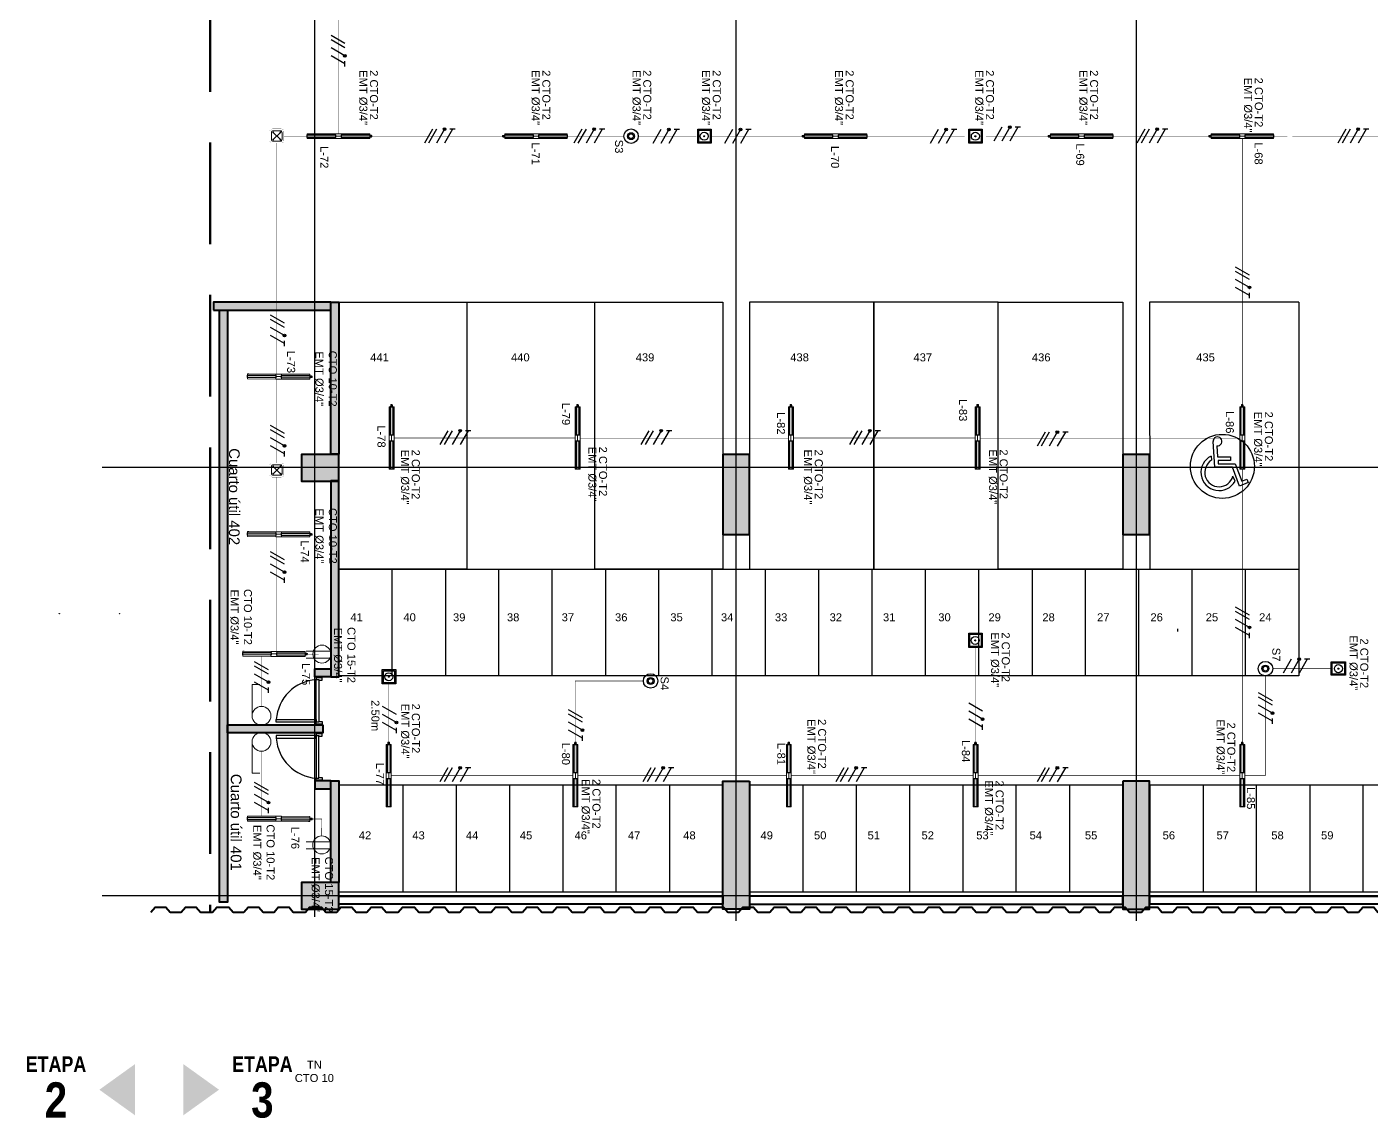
# Model space of a CAD drawing. Header units: millimetres. Extents: x -629 to 509, y -240 to 968.
# Drawn here: x 229.39 to 254.59, y 44.75 to 65.2 of the extents above; entities that cross this region are included whole.
import ezdxf
from ezdxf.lldxf.tags import DXFTag

# ---------------------------------------------------------------- set-up
doc = ezdxf.new("R2010")
doc.units = ezdxf.units.MM
for name, pattern in [('HIDDEN', [9.525, 6.35, -3.175]), ('HIDDEN2', [4.7625, 3.175, -1.5875]), ('LÍNEAS_OCULTASX2', [0.75, 0.5, -0.25])]:
    doc.linetypes.add(name, pattern=pattern)
doc.layers.get('Defpoints').update_dxf_attribs({"color": 8})
for name, color, linetype in [('-ALAMBRADO', 7, 'Continuous'), ('-parquead', 253, 'Continuous'), ('1amobla', 252, 'Continuous'), ('CAJA DE PASO', 86, 'Continuous'), ('GG_EMERGENCIA 03', 1, 'Continuous'), ('GG_LUMINARIA LED HERMETICA', 1, 'Continuous'), ('GG_PISO 2', 8, 'Continuous'), ('GG_PISO 4', 8, 'Continuous'), ('H-muro', 251, 'Continuous'), ('HACHTCOLUMNA', 252, 'Continuous'), ('LUZ LED INDIRECTA', 7, 'Continuous'), ('SENSOR MOVIMIENTO', 3, 'Continuous'), ('TEXTO 3', 3, 'Continuous'), ('Textos-espacios', 253, 'Continuous')]:
    doc.layers.add(name, color=color, linetype=linetype)
for name, color, linetype, lineweight in [('-CN-GYD-INTERRUPTORES DE PARED', 3, 'Continuous', 20), ('-CN-GYD-TOMACORRIENTES', 1, 'Continuous', 18), ('-CN-GYD-TUBERÍA PRINCIPAL ILUMINACION', 5, 'Continuous', 5), ('-CN-GYD-TUBERÍA TOMACORRIENTE PVC', 86, 'Continuous', 18), ('-EL-Texto Tomas', 7, 'Continuous', 0), ('_TEXTO', 7, 'Continuous', 9), ('Estructura', 250, 'Continuous', 40), ('LUMINARIA DE EMERGENCIA PARA SOBREPONER', 7, 'Continuous', 25), ('Muro', 250, 'Continuous', 40), ('TEXTOS', 250, 'Continuous', 20), ('Vidrio', 254, 'Continuous', 30)]:
    doc.layers.add(name, color=color, linetype=linetype, lineweight=lineweight)
doc.layers.add('DIM-25', color=7, linetype='Continuous', true_color=0xb5b5b5, plot=False)
for name, color, linetype, true_color in [('F-2', 7, 'Continuous', 0xc4c4c4), ('JCA_HATCH 254', 7, 'Continuous', 0xd1d1d1), ('MUEBLE', 7, 'Continuous', 0xcfcfcf)]:
    doc.layers.add(name, color=color, linetype=linetype, true_color=true_color)
doc.styles.add('ROMANS', font='arial.ttf')
doc.styles.add('STANDAR NEGRITA', font='ARIALNB.TTF', dxfattribs={"height": 0.2})
doc.styles.get("Standard").update_dxf_attribs({"font": 'arial.ttf'})
tags = doc.linetypes.add('EMT_LINE', pattern='A,0.5,-0.2,["EMT",Standard,S=0.1,R=0,X=-0.1,Y=-0.05],-0.25', length=0.95).pattern_tags.tags
tags[6] = DXFTag(74, 10)
pattern_1 = [(270, (73.633, -1.35), (10.40324, -6.00631), [1.50158, -10.51105]), (360, (73.6335, -2.101), (10.40324, 6.00631), [0.75079, -20.05569]), (360, (73.6335, -2.289), (10.40324, 6.00631), [0.60063, -20.20584]), (360, (73.6335, -1.9134), (10.40324, 6.00631), [0.60063, -20.20584]), (330, (73.633, -2.477), (10.40324, 6.00631), [0.4805, -11.53212]), (30, (73.633, -1.726), (4e-09, 12.01262), [0.4805, -11.53212])]

# ---------------------------------------------------------------- blocks, each defined once
blk = doc.blocks.new('GG_HERMETICA')
h = blk.add_hatch()
h.set_pattern_fill('SWAMP', color=252, scale=0.472938, angle=270)
h.set_pattern_definition(pattern_1)
h.paths.add_polyline_path([(-20, -30), (-20, 17), (-550, 17), (-550, -30)])
h = blk.add_hatch()
h.set_pattern_fill('SWAMP', color=252, scale=0.472938, angle=270)
h.set_pattern_definition(pattern_1)
h.paths.add_polyline_path([(620, -30), (620, 17), (90, 17), (90, -30)])
at = {"layer": '-CN-GYD-INTERRUPTORES DE PARED', "color": 1, "extrusion": (0, 0, -1)}
for p, q in [((-550, -53), (-550, 40)), ((-550, 40), (-525, 40)), ((-525, 40), (-20, 40)), ((90, 40), (620, 40)), ((620, 40), (620, -53)), ((-20, -53), (-550, -53)), ((594, -53), (90, -53)), ((620, -53), (594, -53))]:
    blk.add_line(p, q, dxfattribs=at)
at = {"layer": '-CN-GYD-INTERRUPTORES DE PARED', "color": 1}
for p, q in [((90, 40), (-20, 40)), ((-20, 40), (-20, -53)), ((90, -53), (90, 40)), ((622, 6), (620, 6)), ((620, 6), (620, -6)), ((622, 10), (623, 11)), ((622, 8), (622, 10)), ((622, 7), (622, 8)), ((622, 5), (622, 7)), ((622, -6), (622, 6)), ((623, 4), (622, 5)), ((622, -3), (623, 1)), ((623, 11), (623, 11)), ((623, 11), (630, 11)), ((623, 1), (623, 4)), ((623, 1), (623, 1)), ((630, 11), (630, 6)), ((630, 6), (631, 6)), ((631, 6), (631, 9)), ((631, 9), (639, 9)), ((639, 9), (639, 6)), ((639, 6), (640, 6)), ((640, 10), (650, 10)), ((640, 6), (640, 10)), ((650, 10), (652, 8)), ((652, 8), (656, 8)), ((656, 8), (658, 8)), ((658, 8), (661, 5)), ((661, 5), (661, -6)), ((-20, -6), (90, -6)), ((620, -19), (620, -6)), ((622, -19), (620, -19)), ((622, -6), (622, -3)), ((622, -6), (622, -9)), ((622, -6), (622, -19)), ((622, -9), (623, -13)), ((623, -17), (622, -18)), ((622, -18), (622, -19)), ((622, -19), (622, -21)), ((622, -21), (622, -22)), ((622, -22), (623, -24)), ((623, -13), (623, -14)), ((623, -14), (623, -17)), ((623, -24), (623, -24)), ((623, -24), (630, -24)), ((630, -24), (630, -19)), ((630, -19), (631, -19)), ((631, -19), (631, -22)), ((631, -22), (639, -22)), ((639, -22), (639, -19)), ((639, -19), (640, -19)), ((640, -19), (640, -22)), ((640, -22), (650, -22)), ((650, -22), (652, -20)), ((652, -20), (656, -20)), ((656, -20), (658, -20)), ((658, -20), (661, -17)), ((661, -17), (661, -6))]:
    blk.add_line(p, q, dxfattribs=at)
for points in [[(623, 4), (630, 4)], [(623, 1), (630, 1)], [(629, 11), (629, 4), (629, 1), (629, -6)], [(630, 6), (630, -6)], [(631, 6), (631, -6)], [(639, 2), (631, 2)], [(639, 6), (639, -6)], [(640, 6), (640, -6)], [(640, 1), (650, 1), (650, 3), (640, 3)], [(650, 3), (652, 5)], [(650, 1), (652, -3)], [(652, 8), (652, -6)], [(-20, -53), (90, -53)], [(623, -14), (630, -14)], [(623, -17), (630, -17)], [(629, -24), (629, -17), (629, -14), (629, -6)], [(630, -19), (630, -6)], [(631, -19), (631, -6)], [(639, -15), (631, -15)], [(639, -19), (639, -6)], [(640, -19), (640, -6)], [(640, -14), (650, -14), (650, -15), (640, -15)], [(650, -14), (652, -10)], [(650, -15), (652, -17)], [(652, -20), (652, -6)]]:
    blk.add_lwpolyline(points, dxfattribs=at)
at = {"color": 1}
for points in [[(-20, 17), (-20, -30), (-550, -30), (-550, 17)], [(620, 17), (620, -30), (90, -30), (90, 17)]]:
    blk.add_lwpolyline(points, close=True, dxfattribs=at)
blk = doc.blocks.new('Caja de paso')
at = {"layer": '-CN-GYD-TUBERÍA TOMACORRIENTE PVC', "const_width": 0.00173}
blk.add_lwpolyline([(-0.111, 0.067), (-0.111, -0.067, 0.414214), (-0.067, -0.111), (0.067, -0.111, 0.414214), (0.111, -0.067), (0.111, 0.067, 0.414214), (0.067, 0.111), (-0.067, 0.111, 0.414214)], format="xyb", close=True, dxfattribs=at)
at = {"layer": '-CN-GYD-TUBERÍA TOMACORRIENTE PVC'}
blk.add_lwpolyline([(-0.057, -0.082), (0.057, -0.082, 0.414214), (0.082, -0.057), (0.082, 0.057, 0.414214), (0.057, 0.082), (-0.057, 0.082, 0.414214), (-0.082, 0.057), (-0.082, -0.057, 0.414214)], format="xyb", close=True, dxfattribs=at)
at = {"layer": '-CN-GYD-TUBERÍA TOMACORRIENTE PVC', "linetype": 'LÍNEAS_OCULTASX2'}
for points in [[(-0.057, 0.057), (0.057, -0.057)], [(0.057, 0.057), (-0.057, -0.057)]]:
    blk.add_lwpolyline(points, dxfattribs=at)
at = {"layer": '-CN-GYD-TUBERÍA TOMACORRIENTE PVC'}
for centre in [(-0.057, 0.057), (0.057, 0.057), (-0.057, -0.057), (0.057, -0.057)]:
    blk.add_circle(centre, 0.00665, dxfattribs=at)
blk = doc.blocks.new('O6C20-MDW')
at = {"layer": 'SENSOR MOVIMIENTO'}
for radius in [129, 62.1, 43.1]:
    blk.add_circle((63166, 32657), radius, dxfattribs=at)
blk = doc.blocks.new('Tomas BD1')
at = {"lineweight": 0}
blk.add_line((0.115, -0.318), (0.115, 0.588), dxfattribs=at)
blk.add_lwpolyline([(-0.154, -0.297), (-0.154, 0.588)], dxfattribs=at)
blk.add_circle((0, 0), 0.338, dxfattribs=at)
at = {"layer": '-EL-Texto Tomas', "color": 7, "style": 'ROMANS'}
for tag, p, height, flags in [('POTENCIA(W)', (0.878, 0.595), 0.321, 9), ('TABLERO', (0.316, 0.654), 0.273, 8), ('CTO', (-0.059, 0.65), 0.273, 8)]:
    blk.add_attdef(tag, p, '', height=height, rotation=90, dxfattribs=dict(at, flags=flags))
at = {"layer": '-EL-Texto Tomas', "style": 'ROMANS', "flags": 9}
blk.add_attdef('USO', (-0.84, 0.589), '', height=0.35, rotation=90, dxfattribs=at)
blk = doc.blocks.new('3x')
at = {"layer": '-ALAMBRADO'}
h = blk.add_hatch(color=256, dxfattribs=at)
edge = h.paths.add_edge_path()
edge.add_arc((0.078, 0.13), 0.025, 0, 360)
for p, q in [((-0.152, 0.13), (-0.302, -0.13)), ((-0.072, 0.13), (-0.222, -0.13)), ((0.078, 0.13), (-0.072, -0.13)), ((0.228, 0.13), (0.078, -0.13))]:
    blk.add_line(p, q, dxfattribs=at)
blk.add_lwpolyline([(0.278, 0.13), (0.178, 0.13)], dxfattribs=at)
blk.add_circle((0.078, 0.13), 0.025, dxfattribs=at)
blk = doc.blocks.new('*U60')
at = {"layer": '-ALAMBRADO'}
blk.add_blockref('3x', (0, 0), dxfattribs=at)
blk = doc.blocks.new('A$Cc7fbbbd8')
at = {"layer": 'GG_EMERGENCIA 03', "ltscale": 0.3}
h = blk.add_hatch(dxfattribs=at)
h.set_pattern_fill('ANSI31', color=256, scale=0.0005, angle=90)
h.set_pattern_definition([(135, (0.0614115, 0.0595737), (-0.00112253, -0.00112253), [])])
edge = h.paths.add_edge_path()
edge.add_arc((0.061, 0.1), 0.00475, 0, 360)
for points in [[(-0.005, 0.035), (-0.005, 0.161), (0.128, 0.161), (0.128, 0.035)], [(0.005, 0.045), (0.005, 0.151), (0.118, 0.151), (0.118, 0.045)]]:
    blk.add_lwpolyline(points, close=True, dxfattribs=at)
for radius in [0.0376, 0.00475]:
    blk.add_circle((0.061, 0.1), radius, dxfattribs=at)
blk = doc.blocks.new('discap')
at = {"layer": 'TEXTO 3', "color": 0, "linetype": 'Continuous'}
for p, q in [((-179169, -277469), (-179154, -277610)), ((-178353, -278322), (-178426, -278155))]:
    blk.add_line(p, q, dxfattribs=at)
blk.add_lwpolyline([(-178974, -277120), (-178946, -277498), (-178511, -277498), (-178511, -277624), (-178926, -277624), (-178926, -277730), (-178352, -277730), (-178127, -278321), (-177953, -278254), (-177909, -278371), (-178198, -278488), (-178440, -277852), (-179047, -277852), (-179102, -276980)], dxfattribs=at)
for centre, radius, start, end in [((-178951, -276970), 152, 261.2603, 183.6697), ((-178897, -278025), 619, 116.0954, 331.345), ((-178897, -278025), 488, 121.7945, 344.571)]:
    blk.add_arc(centre, radius, start, end, dxfattribs=at)
blk = doc.blocks.new('estructura etapa 3')
at = {"layer": 'HACHTCOLUMNA', "transparency": 33554687}
h = blk.add_hatch(color=256, dxfattribs=at)
h.paths.add_polyline_path([(-91.651, -6658.124), (-91.651, -6657.624), (-92.35, -6657.624), (-92.35, -6658.124)])
h.paths.add_polyline_path([(-49.354, -6658.124), (-49.354, -6657.624), (-50.055, -6657.624), (-50.055, -6658.124)])
h.paths.add_polyline_path([(-56.053, -6658.124), (-56.053, -6657.624), (-56.753, -6657.624), (-56.753, -6658.124)])
h.paths.add_polyline_path([(-76.45, -6659.124), (-76.95, -6659.124), (-76.95, -6657.624), (-76.45, -6657.624)])
h.paths.add_polyline_path([(-83.95, -6659.124), (-84.45, -6659.124), (-84.45, -6657.624), (-83.95, -6657.624)])
h.paths.add_polyline_path([(-60.452, -6659.124), (-60.952, -6659.124), (-60.952, -6657.624), (-60.452, -6657.624)])
h.paths.add_polyline_path([(-67.95, -6659.124), (-68.45, -6659.124), (-68.45, -6657.624), (-67.95, -6657.624)])
h.paths.add_polyline_path([(-91.85, -6668.199), (-91.851, -6667.599), (-92.35, -6667.599), (-92.349, -6668.199)])
h.paths.add_polyline_path([(-49.354, -6668.199), (-49.354, -6667.599), (-49.854, -6667.599), (-49.854, -6668.199)])
h.paths.add_polyline_path([(-56.154, -6668.149), (-56.154, -6667.649), (-56.854, -6667.649), (-56.854, -6668.149)])
h.paths.add_polyline_path([(-59.952, -6667.649), (-59.952, -6668.149), (-61.452, -6668.149), (-61.452, -6667.649)])
h.paths.add_polyline_path([(-75.95, -6667.649), (-75.95, -6668.149), (-77.45, -6668.149), (-77.45, -6667.649)])
h.paths.add_polyline_path([(-68.95, -6667.649), (-68.95, -6668.149), (-67.45, -6668.149), (-67.45, -6667.649)])
h.paths.add_polyline_path([(-84.95, -6667.649), (-84.95, -6668.149), (-83.45, -6668.149), (-83.45, -6667.649)])
h.paths.add_polyline_path([(-91.85, -6676.199), (-91.85, -6675.599), (-92.349, -6675.599), (-92.349, -6676.199)])
h.paths.add_polyline_path([(-49.354, -6676.199), (-49.354, -6675.599), (-49.854, -6675.599), (-49.854, -6676.199)])
h.paths.add_polyline_path([(-56.154, -6676.149), (-56.154, -6675.649), (-56.754, -6675.649), (-56.754, -6676.149)])
h.paths.add_polyline_path([(-59.952, -6675.649), (-59.952, -6676.149), (-61.452, -6676.149), (-61.452, -6675.649)])
h.paths.add_polyline_path([(-75.95, -6675.649), (-75.95, -6676.149), (-77.45, -6676.149), (-77.45, -6675.649)])
h.paths.add_polyline_path([(-68.95, -6675.649), (-68.95, -6676.149), (-67.45, -6676.149), (-67.45, -6675.649)])
h.paths.add_polyline_path([(-84.95, -6675.649), (-84.95, -6676.149), (-83.45, -6676.149), (-83.45, -6675.649)])
h.paths.add_polyline_path([(-91.847, -6686.299), (-91.851, -6685.699), (-92.35, -6685.699), (-92.346, -6686.299)])
h.paths.add_polyline_path([(-49.354, -6686.299), (-49.354, -6685.699), (-49.854, -6685.699), (-49.854, -6686.299)])
h.paths.add_polyline_path([(-56.154, -6686.249), (-56.154, -6685.749), (-56.754, -6685.749), (-56.754, -6686.249)])
h.paths.add_polyline_path([(-59.952, -6685.749), (-59.952, -6686.249), (-61.452, -6686.249), (-61.452, -6685.749)])
h.paths.add_polyline_path([(-75.95, -6685.749), (-75.95, -6686.249), (-77.45, -6686.249), (-77.45, -6685.749)])
h.paths.add_polyline_path([(-68.95, -6685.749), (-68.95, -6686.249), (-67.45, -6686.249), (-67.45, -6685.749)])
h.paths.add_polyline_path([(-84.95, -6685.749), (-84.95, -6686.249), (-83.45, -6686.249), (-83.45, -6685.749)])
h.paths.add_polyline_path([(-49.353, -6694.294), (-49.354, -6693.699), (-49.855, -6693.699), (-49.854, -6694.294)])
h.paths.add_polyline_path([(-56.054, -6694.249), (-56.054, -6693.749), (-56.753, -6693.749), (-56.753, -6694.249)])
h.paths.add_polyline_path([(-91.651, -6694.249), (-91.651, -6693.749), (-92.35, -6693.749), (-92.35, -6694.249)])
h.paths.add_polyline_path([(-59.952, -6693.749), (-59.952, -6694.249), (-61.452, -6694.249), (-61.452, -6693.749)])
h.paths.add_polyline_path([(-75.95, -6693.749), (-75.95, -6694.249), (-77.45, -6694.249), (-77.45, -6693.749)])
h.paths.add_polyline_path([(-68.95, -6693.749), (-68.95, -6694.249), (-67.45, -6694.249), (-67.45, -6693.749)])
h.paths.add_polyline_path([(-84.95, -6693.749), (-84.95, -6694.249), (-83.45, -6694.249), (-83.45, -6693.749)])
h.paths.add_polyline_path([(-49.359, -6703.974), (-49.359, -6703.374), (-49.859, -6703.374), (-49.859, -6703.974)])
h.paths.add_polyline_path([(-56.054, -6703.924), (-56.054, -6703.424), (-56.753, -6703.424), (-56.753, -6703.924)])
h.paths.add_polyline_path([(-67.95, -6704.924), (-67.95, -6703.424), (-68.45, -6703.424), (-68.45, -6704.924)])
h.paths.add_polyline_path([(-91.651, -6703.924), (-91.651, -6703.424), (-92.35, -6703.424), (-92.35, -6703.924)])
h.paths.add_polyline_path([(-61.847, -6703.424), (-60.347, -6703.424), (-60.347, -6703.924), (-61.847, -6703.924)])
h.paths.add_polyline_path([(-83.95, -6704.924), (-83.95, -6703.424), (-84.45, -6703.424), (-84.45, -6704.924)])
h.paths.add_polyline_path([(-76.45, -6704.924), (-76.45, -6703.424), (-76.95, -6703.424), (-76.95, -6704.924)])
h.paths.add_polyline_path([(-49.354, -6711.949), (-49.354, -6711.449), (-50.054, -6711.449), (-50.054, -6711.949)])
h.paths.add_polyline_path([(-55.954, -6711.949), (-55.954, -6711.449), (-56.654, -6711.449), (-56.654, -6711.949)])
h.paths.add_polyline_path([(-91.65, -6711.949), (-91.65, -6711.449), (-92.35, -6711.449), (-92.35, -6711.949)])
h.paths.add_polyline_path([(-60.952, -6711.949), (-60.952, -6709.549), (-60.452, -6709.549), (-60.452, -6711.949)])
h.paths.add_polyline_path([(-68.45, -6709.549), (-68.45, -6711.949), (-67.95, -6711.949), (-67.95, -6709.549)])
h.paths.add_polyline_path([(-76.95, -6709.549), (-76.95, -6711.949), (-76.45, -6711.949), (-76.45, -6709.549)])
h.paths.add_polyline_path([(-83.95, -6709.549), (-83.95, -6711.949), (-84.45, -6711.949), (-84.45, -6709.549)])
at = {"layer": 'Estructura', "transparency": 33554687}
for points in [[(-91.651, -6703.924), (-91.651, -6703.424), (-92.35, -6703.424), (-92.35, -6703.924)], [(-83.95, -6704.924), (-83.95, -6703.424), (-84.45, -6703.424), (-84.45, -6704.924)], [(-76.45, -6704.924), (-76.45, -6703.424), (-76.95, -6703.424), (-76.95, -6704.924)], [(-83.95, -6709.549), (-83.95, -6711.949), (-84.45, -6711.949), (-84.45, -6709.549)], [(-76.95, -6709.549), (-76.95, -6711.949), (-76.45, -6711.949), (-76.45, -6709.549)], [(-91.65, -6711.949), (-91.65, -6711.449), (-92.35, -6711.449), (-92.35, -6711.949)]]:
    blk.add_lwpolyline(points, close=True, dxfattribs=at)
blk = doc.blocks.new('A$Caedca3e0')
at = {"layer": 'JCA_HATCH 254', "linetype": 'Continuous', "ltscale": 0.3, "transparency": 33554687}
h = blk.add_hatch(color=256, dxfattribs=at)
h.dxf.hatch_style = 1
h.paths.add_polyline_path([(-17.725, 13.838), (-15.373, 13.838), (-15.373, 10.989), (-15.523, 10.989), (-15.523, 13.688), (-17.458, 13.688), (-17.458, 5.917), (-15.673, 5.917), (-15.673, 5.767), (-17.458, 5.767), (-17.458, 2.594), (-17.608, 2.594), (-17.608, 13.688), (-17.725, 13.688)])
h = blk.add_hatch(color=256, dxfattribs=at)
h.dxf.hatch_style = 1
h.paths.add_polyline_path([(-15.523, 4.717), (-15.523, 4.867), (-15.823, 4.867), (-15.823, 4.717)])
h.paths.add_polyline_path([(-15.523, 4.867), (-15.373, 4.867), (-15.373, 2.964), (-15.523, 2.964)])
h.paths.add_polyline_path([(-15.523, 6.968), (-15.523, 6.817), (-15.823, 6.817), (-15.823, 6.968)])
h.paths.add_polyline_path([(-15.523, 6.817), (-15.373, 6.817), (-15.373, 10.489), (-15.523, 10.489)])
at = {"layer": '-parquead'}
for p, q in [((2.627, 13.838), (2.627, 6.838)), ((-13.373, 8.838), (-13.373, 6.838)), ((2.627, 6.838), (-13.373, 6.838))]:
    blk.add_line(p, q, dxfattribs=at)
for points in [[(-15.373, 13.838), (-8.172, 13.838)], [(-13.373, 6.838), (-15.373, 6.838), (-15.373, 13.838)], [(-12.972, 13.838), (-12.973, 8.838), (-15.373, 8.838)], [(-12.973, 13.838), (-12.972, 8.838), (-10.572, 8.838), (-10.572, 13.838)], [(-8.172, 13.838), (-8.172, 8.838), (-10.572, 8.838)], [(-3.013, 13.838), (-5.343, 13.838), (-5.342, 8.838), (-3.013, 8.838)], [(2.627, 13.838), (-0.173, 13.838), (-0.172, 8.838), (2.627, 8.838)], [(-15.373, 8.838), (-13.373, 8.838)], [(-14.373, 6.838), (-14.373, 8.838)], [(-13.373, 8.838), (2.627, 8.838)], [(-12.373, 6.838), (-12.373, 8.838)], [(-11.373, 6.838), (-11.373, 8.838)], [(-10.373, 8.838), (-10.373, 6.838)], [(-9.373, 6.838), (-9.373, 8.838)], [(-8.373, 6.838), (-8.373, 8.838)], [(-7.373, 6.838), (-7.373, 8.838)], [(-6.373, 6.838), (-6.373, 8.838)], [(-5.373, 6.838), (-5.373, 8.838)], [(-4.373, 6.838), (-4.373, 8.838)], [(-3.373, 6.838), (-3.373, 8.838)], [(-2.373, 8.838), (-2.373, 6.838)], [(-1.373, 6.838), (-1.373, 8.838)], [(-0.373, 6.838), (-0.373, 8.838)], [(-0.373, 6.838), (-0.373, 8.838)], [(0.627, 6.838), (0.627, 8.838)], [(1.627, 6.838), (1.627, 8.838)], [(-14.172, 4.79), (-15.373, 4.79), (-15.373, 2.79), (-14.172, 2.79)], [(-8.172, 4.79), (-14.172, 4.79), (-14.172, 2.79), (-8.172, 2.79)], [(-13.172, 4.79), (-13.172, 2.79)], [(-12.172, 4.79), (-12.172, 2.79)], [(-11.172, 4.79), (-11.172, 2.79)], [(-10.172, 2.79), (-10.172, 4.79)], [(-9.172, 4.79), (-9.172, 2.79)], [(-8.172, 4.79), (-8.172, 2.79)], [(-0.672, 4.79), (-7.672, 4.79), (-7.672, 2.79), (-0.672, 2.79)], [(-6.672, 4.79), (-6.672, 2.79)], [(-5.672, 4.79), (-5.672, 2.79)], [(-4.672, 4.79), (-4.672, 2.79)], [(-3.672, 4.79), (-3.672, 2.79)], [(-2.672, 2.79), (-2.672, 4.79)], [(-1.672, 4.79), (-1.672, 2.79)], [(-0.672, 4.79), (-0.672, 2.79)], [(4.828, 4.79), (-0.172, 4.79), (-0.172, 2.79), (4.828, 2.79)], [(0.828, 4.79), (0.828, 2.79)], [(1.828, 2.79), (1.828, 4.79)], [(2.828, 4.79), (2.828, 2.79)], [(3.828, 2.79), (3.828, 4.79)]]:
    blk.add_lwpolyline(points, dxfattribs=at)
for points in [[(-7.673, 13.838), (-7.672, 8.838), (-5.343, 8.838), (-5.343, 13.838)], [(-0.672, 13.838), (-0.672, 8.838), (-3.013, 8.838), (-3.013, 13.838)]]:
    blk.add_lwpolyline(points, close=True, dxfattribs=at)
at = {"layer": '1amobla', "linetype": 'HIDDEN', "lineweight": 60, "ltscale": 0.3}
blk.add_line((-17.783, 56.838), (-17.783, 2.404), dxfattribs=at)
at = {"layer": 'DIM-25'}
for centre, start, end in [((-15.735, 5.956), 94.4578, 175.5956), ((-15.735, 5.728), 184.4044, 265.5422)]:
    blk.add_arc(centre, 0.813, start, end, dxfattribs=at)
at = {"layer": 'F-2'}
for points in [[(-15.748, 6.767), (-15.748, 6.754), (-15.686, 6.754), (-15.686, 6.805), (-15.798, 6.805), (-15.798, 6.767)], [(-15.786, 6.817), (-15.786, 6.805), (-15.698, 6.805), (-15.698, 6.817)], [(-15.748, 5.968), (-15.748, 5.981), (-15.686, 5.981), (-15.686, 5.93), (-15.798, 5.93), (-15.798, 5.968)], [(-15.786, 5.917), (-15.786, 5.93), (-15.698, 5.93), (-15.698, 5.917)], [(-15.748, 5.704), (-15.686, 5.704), (-15.686, 5.755), (-15.798, 5.755), (-15.798, 5.717), (-15.748, 5.717), (-15.748, 5.704)], [(-15.798, 5.717), (-15.798, 4.918), (-15.748, 4.918), (-15.748, 5.717)], [(-15.786, 5.767), (-15.786, 5.755), (-15.698, 5.755), (-15.698, 5.767)], [(-15.748, 4.918), (-15.748, 4.931), (-15.686, 4.931), (-15.686, 4.88), (-15.798, 4.88), (-15.798, 4.918)], [(-15.786, 4.867), (-15.786, 4.88), (-15.698, 4.88), (-15.698, 4.867)]]:
    blk.add_lwpolyline(points, dxfattribs=at)
blk.add_lwpolyline([(-15.748, 5.968), (-15.798, 5.968), (-15.798, 6.767), (-15.748, 6.767)], close=True, dxfattribs=at)
at = {"layer": 'H-muro'}
blk.add_circle((1.191, 10.763), 0.6, dxfattribs=at)
at = {"layer": 'MUEBLE', "linetype": 'HIDDEN'}
for points in [[(-15.798, 6.019), (-15.798, 5.968), (-16.545, 5.968), (-16.545, 6.019)], [(-15.798, 5.666), (-15.798, 5.717), (-16.545, 5.717), (-16.545, 5.666)]]:
    blk.add_lwpolyline(points, close=True, dxfattribs=at)
at = {"layer": 'Muro'}
for points in [[(-17.725, 13.688), (-15.523, 13.688), (-15.523, 13.838), (-17.725, 13.838)], [(-17.608, 13.688), (-17.458, 13.688), (-17.458, 2.594), (-17.608, 2.594)], [(-15.523, 13.838), (-15.373, 13.838), (-15.373, 10.989), (-15.523, 10.989)], [(-15.523, 6.817), (-15.373, 6.817), (-15.373, 10.489), (-15.523, 10.489)], [(-15.523, 6.968), (-15.523, 6.817), (-15.823, 6.817), (-15.823, 6.968)], [(-15.673, 5.917), (-15.673, 5.767), (-17.458, 5.767), (-17.458, 5.917)], [(-15.523, 4.717), (-15.523, 4.867), (-15.823, 4.867), (-15.823, 4.717)], [(-15.523, 4.867), (-15.373, 4.867), (-15.373, 2.964), (-15.523, 2.964)], [(-8.172, 2.704), (-8.172, 2.554), (-15.372, 2.554), (-15.372, 2.704)], [(-7.672, 2.704), (-7.672, 2.554), (-0.673, 2.554), (-0.673, 2.704)], [(5.487, 2.704), (5.487, 2.554), (-0.172, 2.554), (-0.172, 2.704)]]:
    blk.add_lwpolyline(points, close=True, dxfattribs=at)
for points in [[(-18.895, 2.404), (-18.815, 2.503), (-18.613, 2.503), (-18.533, 2.404), (-18.33, 2.404), (-18.25, 2.503), (-18.047, 2.503), (-17.967, 2.404), (-17.742, 2.404), (-17.662, 2.503), (-17.436, 2.503), (-17.356, 2.404), (-17.154, 2.404)], [(-17.154, 2.404), (-17.074, 2.503), (-16.871, 2.503), (-16.791, 2.404), (-16.588, 2.404), (-16.508, 2.503), (-16.306, 2.503), (-16.226, 2.404), (-16, 2.404), (-15.92, 2.503), (-15.695, 2.503), (-15.615, 2.404), (-15.412, 2.404)], [(-15.412, 2.404), (-15.332, 2.503), (-15.129, 2.503), (-15.049, 2.404), (-14.847, 2.404), (-14.767, 2.503), (-14.564, 2.503), (-14.484, 2.404), (-14.259, 2.404), (-14.179, 2.503), (-13.953, 2.503), (-13.873, 2.404), (-13.671, 2.404)], [(-13.671, 2.404), (-13.591, 2.503), (-13.388, 2.503), (-13.308, 2.404), (-13.105, 2.404), (-13.025, 2.503), (-12.822, 2.503), (-12.742, 2.404), (-12.517, 2.404), (-12.437, 2.503), (-12.212, 2.503), (-12.132, 2.404), (-11.929, 2.404)], [(-11.929, 2.404), (-11.849, 2.503), (-11.646, 2.503), (-11.566, 2.404), (-11.364, 2.404), (-11.284, 2.503), (-11.081, 2.503), (-11.001, 2.404), (-10.775, 2.404), (-10.695, 2.503), (-10.47, 2.503), (-10.39, 2.404), (-10.187, 2.404)], [(-10.187, 2.404), (-10.107, 2.503), (-9.905, 2.503), (-9.825, 2.404), (-9.622, 2.404), (-9.542, 2.503), (-9.339, 2.503), (-9.259, 2.404), (-9.034, 2.404), (-8.954, 2.503), (-8.729, 2.503), (-8.649, 2.404), (-8.446, 2.404)], [(-8.446, 2.404), (-8.366, 2.503), (-8.163, 2.503), (-8.083, 2.404), (-7.88, 2.404), (-7.8, 2.503), (-7.598, 2.503), (-7.518, 2.404), (-7.292, 2.404), (-7.212, 2.503), (-6.987, 2.503), (-6.907, 2.404), (-6.704, 2.404)], [(-6.704, 2.404), (-6.624, 2.503), (-6.422, 2.503), (-6.342, 2.404), (-6.139, 2.404), (-6.059, 2.503), (-5.856, 2.503), (-5.776, 2.404), (-5.551, 2.404), (-5.471, 2.503), (-5.245, 2.503), (-5.165, 2.404), (-4.963, 2.404)], [(-4.963, 2.404), (-4.883, 2.503), (-4.68, 2.503), (-4.6, 2.404), (-4.397, 2.404), (-4.317, 2.503), (-4.115, 2.503), (-4.035, 2.404), (-3.809, 2.404), (-3.729, 2.503), (-3.504, 2.503), (-3.424, 2.404), (-3.221, 2.404)], [(-3.221, 2.404), (-3.141, 2.503), (-2.938, 2.503), (-2.858, 2.404), (-2.656, 2.404), (-2.576, 2.503), (-2.373, 2.503), (-2.293, 2.404), (-2.068, 2.404), (-1.988, 2.503), (-1.762, 2.503), (-1.682, 2.404), (-1.479, 2.404)], [(-1.479, 2.404), (-1.399, 2.503), (-1.197, 2.503), (-1.117, 2.404), (-0.914, 2.404), (-0.834, 2.503), (-0.631, 2.503), (-0.551, 2.404), (-0.326, 2.404), (-0.246, 2.503), (-0.021, 2.503), (0.059, 2.404), (0.262, 2.404)], [(0.262, 2.404), (0.342, 2.503), (0.545, 2.503), (0.625, 2.404), (0.828, 2.404), (0.908, 2.503), (1.11, 2.503), (1.19, 2.404), (1.416, 2.404), (1.496, 2.503), (1.721, 2.503), (1.801, 2.404), (2.004, 2.404)], [(2.004, 2.404), (2.084, 2.503), (2.286, 2.503), (2.366, 2.404), (2.569, 2.404), (2.649, 2.503), (2.852, 2.503), (2.932, 2.404), (3.157, 2.404), (3.237, 2.503), (3.463, 2.503), (3.543, 2.404), (3.745, 2.404)], [(3.745, 2.404), (3.825, 2.503), (4.028, 2.503), (4.108, 2.404), (4.311, 2.404), (4.391, 2.503), (4.593, 2.503), (4.673, 2.404), (4.899, 2.404), (4.979, 2.503), (5.204, 2.503), (5.284, 2.404), (5.487, 2.404)]]:
    blk.add_lwpolyline(points, dxfattribs=at)
at = {"layer": 'H-muro', "xscale": 0.0005512069662100001, "yscale": 0.0005512069662100001, "zscale": 0.0005512069662100001}
blk.add_blockref('discap', (99.739, 163.899), dxfattribs=at)
at = {"layer": 'Vidrio'}
blk.add_blockref('estructura etapa 3', (76.277, 6714.412), dxfattribs=at)
at = {"layer": 'Textos-espacios'}
for s, p in [('Cuarto útil 402', (-17.431, 11.103)), ('Cuarto útil 401', (-17.397, 4.999))]:
    blk.add_text(s, height=0.2, rotation=269.9331, dxfattribs=at).set_placement(p)
at = {"layer": 'Textos-espacios', "char_height": 0.15, "attachment_point": 1, "rotation": 360}
for s, width, insert in [('441', 2.00679, (-14.784, 12.881)), ('440', 2.00679, (-12.145, 12.881)), ('439', 2.00679, (-9.807, 12.881)), ('438', 2.00679, (-6.91, 12.881)), ('437', 2.00679, (-4.6, 12.881)), ('436', 2.00679, (-2.38, 12.881)), ('435', 2.00679, (0.701, 12.881)), ('41', 0.89145, (-15.156, 8.009)), ('40', 0.89145, (-14.162, 8.009)), ('39', 0.89145, (-13.232, 8.009)), ('38', 0.89145, (-12.221, 8.009)), ('37', 0.89145, (-11.195, 8.009)), ('36', 0.89145, (-10.195, 8.009)), ('35', 0.89145, (-9.158, 8.009)), ('34', 0.89145, (-8.209, 8.009)), ('33', 0.89145, (-7.198, 8.009)), ('32', 0.89145, (-6.172, 8.009)), ('31', 0.89145, (-5.172, 8.009)), ('30', 0.89145, (-4.135, 8.009)), ('29', 0.89145, (-3.195, 8.009)), ('28', 0.89145, (-2.184, 8.009)), ('27', 0.89145, (-1.158, 8.009)), ('26', 0.89145, (-0.158, 8.009)), ('25', 0.89145, (0.879, 8.009)), ('24', 0.89145, (1.879, 8.009)), ('42', 0.89145, (-14.998, 3.922)), ('43', 0.89145, (-13.995, 3.922)), ('44', 0.89145, (-12.99, 3.922)), ('45', 0.89145, (-11.979, 3.922)), ('46', 0.89145, (-10.953, 3.922)), ('47', 0.89145, (-9.953, 3.922)), ('48', 0.89145, (-8.916, 3.922)), ('49', 0.89145, (-7.467, 3.922)), ('50', 0.89145, (-6.465, 3.922)), ('51', 0.89145, (-5.46, 3.922)), ('52', 0.89145, (-4.449, 3.922)), ('53', 0.89145, (-3.423, 3.922)), ('54', 0.89145, (-2.423, 3.922)), ('55', 0.89145, (-1.386, 3.922)), ('56', 0.89145, (0.071, 3.922)), ('57', 0.89145, (1.081, 3.922)), ('58', 0.89145, (2.108, 3.922)), ('59', 0.89145, (3.041, 3.922))]:
    blk.add_mtext_dynamic_manual_height_columns(s, width=width, gutter_width=5, heights=[0], dxfattribs=dict(at, insert=insert))
blk = doc.blocks.new('2x')
at = {"layer": '-ALAMBRADO'}
h = blk.add_hatch(color=256, dxfattribs=at)
edge = h.paths.add_edge_path()
edge.add_arc((0.075, 0.13), 0.025, 0, 360)
for p, q in [((-0.075, 0.13), (-0.225, -0.13)), ((0.075, 0.13), (-0.075, -0.13)), ((0.225, 0.13), (0.075, -0.13))]:
    blk.add_line(p, q, dxfattribs=at)
blk.add_lwpolyline([(0.275, 0.13), (0.175, 0.13)], dxfattribs=at)
blk.add_circle((0.075, 0.13), 0.025, dxfattribs=at)
blk = doc.blocks.new('*U63')
at = {"layer": '-ALAMBRADO'}
blk.add_blockref('2x', (0, 0), dxfattribs=at)

msp = doc.modelspace()

# ---------------------------------------------------------------- hatches: boundary and pattern name
at = {"layer": 'Defpoints'}
h = msp.add_hatch(color=256, dxfattribs=at)
h.dxf.hatch_style = 1
h.paths.add_polyline_path([(232.322, 45.764), (232.322, 44.805), (232.99, 45.284)])
h.paths.add_polyline_path([(231.415, 45.764), (231.415, 44.805), (230.747, 45.284)])

# ---------------------------------------------------------------- linework, layer by layer
at = {"layer": '-CN-GYD-INTERRUPTORES DE PARED', "color": 3, "extrusion": (0, 0, -1)}
for p, q in [((233.611, 52.292), (233.611, 52.88)), ((233.611, 52.88), (233.755, 52.88)), ((233.611, 51.804), (233.611, 51.216)), ((233.611, 51.216), (233.755, 51.216))]:
    msp.add_line(p, q, dxfattribs=at)
for centre in [(-233.787, 52.292), (-233.787, 51.804)]:
    msp.add_circle(centre, 0.176, dxfattribs=at)
at = {"layer": '-CN-GYD-TUBERÍA PRINCIPAL ILUMINACION', "linetype": 'EMT_LINE', "ltscale": 15, "const_width": 0.01}
for points in [[(235.23, 68.493), (235.23, 63.203)], [(234.073, 58.697), (234.073, 63.026)], [(234.206, 63.157), (234.645, 63.157)], [(235.856, 63.157), (238.307, 63.157)], [(239.518, 63.157), (240.578, 63.157)], [(240.85, 63.157), (241.938, 63.157)], [(242.216, 63.157), (243.923, 63.157)], [(245.134, 63.157), (246.969, 63.157)], [(247.369, 63.157), (248.534, 63.157)], [(249.745, 63.157), (251.547, 63.157)], [(252.173, 63.11), (252.173, 60.186), (252.173, 58.126)], [(252.758, 63.157), (253.016, 63.157)], [(253.109, 63.157), (255.427, 63.157)], [(234.073, 58.605), (234.073, 57.032)], [(236.272, 57.499), (239.666, 57.499)], [(239.759, 57.497), (243.665, 57.497)], [(243.757, 57.499), (247.166, 57.499)], [(247.259, 57.497), (252.126, 57.497)], [(234.073, 56.764), (234.073, 55.742)], [(252.173, 56.915), (252.173, 53.856), (252.173, 51.795)], [(234.073, 55.649), (234.073, 53.499)], [(234.645, 53.448), (234.859, 53.448)], [(247.166, 53.584), (247.166, 51.795)], [(233.787, 53.408), (233.787, 52.698), (233.787, 52.468)], [(252.744, 53.176), (253.852, 53.176)], [(239.666, 52.945), (240.946, 52.945)], [(239.666, 52.945), (239.666, 51.795)], [(252.607, 53.04), (252.607, 51.17)], [(236.173, 52.902), (236.173, 51.795)], [(233.787, 51.628), (233.787, 50.411)], [(236.219, 51.17), (239.626, 51.17)], [(239.719, 51.17), (243.626, 51.17)], [(243.719, 51.17), (247.126, 51.17)], [(247.219, 51.17), (252.126, 51.17)], [(252.219, 51.17), (252.607, 51.17)], [(234.735, 50.359), (234.917, 50.359), (234.916, 50.042)]]:
    msp.add_lwpolyline(points, dxfattribs=at)
msp.add_lwpolyline([(252.173, 63.156), (252.173, 63.157)])
at = {"layer": 'GG_PISO 2', "color": 252, "true_color": 0x939598}
for points in [[(234.782, 103.207), (234.782, 48.522)], [(242.682, 103.132), (242.682, 48.447)], [(250.182, 103.132), (250.182, 48.447)], [(277.874, 56.944), (230.799, 56.944)], [(277.874, 48.919), (230.799, 48.919)]]:
    msp.add_lwpolyline(points, dxfattribs=at)
at = {"layer": 'GG_PISO 4'}
for centre in [(229.996, 54.208, 0), (231.124, 54.208, 0)]:
    msp.add_circle(centre, 0.00269, dxfattribs=at)
at = {"layer": 'LUZ LED INDIRECTA', "color": 0, "linetype": 'HIDDEN2', "elevation": 2415.091}
msp.add_lwpolyline([(250.958, 53.923), (250.958, 53.873)], dxfattribs=at)

# ---------------------------------------------------------------- block references
at = {"layer": '-CN-GYD-TOMACORRIENTES', "lineweight": 0, "xscale": 0.5, "yscale": 0.5, "zscale": 0.5, "rotation": 89.99999999999999}
for p in [(234.92, 53.448), (234.916, 49.873)]:
    msp.add_blockref('Tomas BD1', p, dxfattribs=at)
msp.add_blockref('A$Caedca3e0', (250.609, 46.205))
at = {"layer": '_TEXTO', "linetype": 'Continuous', "ltscale": 10, "rotation": 270}
for name, p, zscale in [('*U60', (235.22, 64.739), 320), ('*U60', (252.177, 60.401), 320), ('*U60', (234.088, 59.498), 320), ('*U60', (234.088, 57.429), 320), ('*U60', (234.088, 55.064), 320), ('*U60', (252.177, 54.028), 320), ('*U60', (233.786, 53.002), 320), ('*U60', (252.608, 52.421), 320), ('*U63', (236.185, 52.241), 0.5), ('*U63', (247.176, 52.303), 0.5), ('*U60', (239.672, 52.101), 320), ('*U60', (233.786, 50.743), 320)]:
    msp.add_blockref(name, p, dxfattribs=dict(at, zscale=zscale))
at = {"layer": '_TEXTO', "linetype": 'Continuous', "ltscale": 10}
for name, p, zscale in [('*U60', (237.142, 63.157), 320), ('*U60', (239.942, 63.157), 320), ('*U63', (241.35, 63.15), 0.5), ('*U63', (242.692, 63.15), 0.5), ('*U63', (246.544, 63.152), 0.5), ('*U63', (247.739, 63.195), 0.5), ('*U60', (250.499, 63.157), 320), ('*U60', (254.265, 63.157), 320), ('*U60', (237.431, 57.506), 320), ('*U60', (241.202, 57.506), 320), ('*U60', (245.112, 57.506), 320), ('*U60', (248.628, 57.478), 320), ('*U63', (253.166, 53.222), 0.5), ('*U60', (237.431, 51.187), 320), ('*U60', (241.238, 51.187), 320), ('*U60', (244.858, 51.187), 320), ('*U60', (248.628, 51.187), 320)]:
    msp.add_blockref(name, p, dxfattribs=dict(at, zscale=zscale))
at = {"layer": 'CAJA DE PASO', "linetype": 'Continuous', "ltscale": 10, "xscale": -1.2, "yscale": 1.2, "zscale": 1.523145158877299, "rotation": 180}
msp.add_blockref('Caja de paso', (234.073, 63.16), dxfattribs=at)
at = {"layer": 'CAJA DE PASO', "linetype": 'Continuous', "ltscale": 10, "xscale": -1.2, "yscale": 1.2, "zscale": 1.523145158877299}
msp.add_blockref('Caja de paso', (234.073, 56.899), dxfattribs=at)
at = {"layer": 'GG_LUMINARIA LED HERMETICA', "xscale": 0.001, "yscale": 0.001, "zscale": 0.001}
msp.add_blockref('GG_HERMETICA', (235.195, 63.163), dxfattribs=at)
for p, rotation in [((238.968, 63.15), 180.0000000235436), ((244.584, 63.15), 180), ((249.195, 63.15), 180), ((252.208, 63.15), 180), ((234.073, 58.657), 359.6180052523937), ((236.219, 57.464), 90), ((239.706, 57.465), 90), ((243.705, 57.465), 90), ((247.206, 57.465), 90), ((252.166, 57.465), 90), ((234.073, 55.702), 359.6180052523937), ((233.985, 53.459), 359.6180052523937), ((236.166, 51.135), 90), ((239.666, 51.135), 90), ((243.666, 51.135), 90), ((247.166, 51.135), 90), ((252.166, 51.135), 90), ((234.073, 50.37), 359.6180052523937)]:
    msp.add_blockref('GG_HERMETICA', p, dxfattribs=dict(at, rotation=rotation))
at = {"layer": 'LUMINARIA DE EMERGENCIA PARA SOBREPONER', "xscale": 2, "yscale": 2, "zscale": 2}
for p, rotation in [((242.286, 63.034), 89.99999999999997), ((247.369, 63.034), 89.99999999999997), ((247.366, 53.584), 89.99999999999997), ((254.097, 53.376), 179.9999999999999), ((236.373, 52.902), 89.99999999999997)]:
    msp.add_blockref('A$Cc7fbbbd8', p, dxfattribs=dict(at, rotation=rotation))
at = {"layer": 'SENSOR MOVIMIENTO', "lineweight": 0, "xscale": 0.00105193048980394, "yscale": 0.00105193048980394, "zscale": 0.00105193048980394}
for p in [(174.268, 28.804), (186.161, 18.824), (174.635, 18.592)]:
    msp.add_blockref('O6C20-MDW', p, dxfattribs=at)

# ---------------------------------------------------------------- texts
at = {"layer": 'Defpoints', "char_height": 0.2925, "attachment_point": 1, "rotation": 0, "style": 'STANDAR NEGRITA'}
for s, insert in [('\\pxqc;ETAPA\\P{\\H2.255x;2}', (228.768, 45.91)), ('\\pxqc;ETAPA\\P{\\H2.255x;3}', (232.637, 45.91))]:
    msp.add_mtext_dynamic_manual_height_columns(s, width=2.33132, gutter_width=10, heights=[0], dxfattribs=dict(at, insert=insert))
at = {"layer": 'TEXTOS', "char_height": 0.15, "width": 1.36121, "attachment_point": 1, "rotation": 270}
for s, insert in [('\\A1;\\pxsm0.8;2 CTO-T2\\PEMT Ø3/4"       ', (235.97, 64.394)), ('\\A1;\\pxsm0.8;2 CTO-T2\\PEMT Ø3/4"       ', (239.201, 64.394)), ('\\A1;\\pxsm0.8;2 CTO-T2\\PEMT Ø3/4"       ', (241.093, 64.394)), ('\\A1;\\pxsm0.8;2 CTO-T2\\PEMT Ø3/4"       ', (242.396, 64.394)), ('\\A1;\\pxsm0.8;2 CTO-T2\\PEMT Ø3/4"       ', (244.888, 64.394)), ('\\A1;\\pxsm0.8;2 CTO-T2\\PEMT Ø3/4"       ', (247.517, 64.394)), ('\\A1;\\pxsm0.8;2 CTO-T2\\PEMT Ø3/4"       ', (249.47, 64.394)), ('\\A1;\\pxsm0.8;2 CTO-T2\\PEMT Ø3/4"       ', (252.558, 64.254)), ('\\A1;\\pxsm0.8;2 CTO-T2\\PEMT Ø3/4"       ', (252.746, 57.994)), ('\\A1;\\pxsm0.8;2 CTO-T2\\PEMT Ø3/4"       ', (236.754, 57.281)), ('\\A1;\\pxsm0.8;2 CTO-T2\\PEMT Ø3/4"       ', (240.265, 57.338)), ('\\A1;\\pxsm0.8;2 CTO-T2\\PEMT Ø3/4"       ', (244.309, 57.283)), ('\\A1;\\pxsm0.8;2 CTO-T2\\PEMT Ø3/4"       ', (247.775, 57.287)), ('\\A1;\\pxsm0.8;2 CTO-T2\\PEMT Ø3/4"       ', (247.814, 53.857)), ('\\A1;\\pxsm0.8; 2 CTO-T2\\PEMT Ø3/4"       ', (254.535, 53.8)), ('\\A1;\\pxsm0.8;2 CTO-T2\\PEMT Ø3/4"       ', (236.755, 52.521)), ('\\A1;\\pxsm0.8;2 CTO-T2\\PEMT Ø3/4"       ', (244.371, 52.231)), ('\\A1;\\pxsm0.8; 2 CTO-T2\\PEMT Ø3/4"       ', (252.042, 52.225)), ('\\A1;\\pxsm0.8;2 CTO-T2\\PEMT Ø3/4"       ', (240.141, 51.108)), ('\\A1;\\pxsm0.8;2 CTO-T2\\PEMT Ø3/4"       ', (247.699, 51.081))]:
    msp.add_mtext(s, dxfattribs=dict(at, insert=insert))
at = {"layer": 'TEXTOS', "char_height": 0.15, "attachment_point": 1, "rotation": 270}
for s, width, insert in [('L-71', 0.23044, (239.002, 63.038)), ('\\pxqc;S3', 0.29245, (240.565, 63.108)), ('L-69', 0.19596, (249.21, 63.022)), ('L-68', 0.19596, (252.554, 63.042)), ('L-72', 0.23044, (235.04, 62.972)), ('L-70', 0.23044, (244.615, 62.974)), ('L-73', 0.23044, (234.417, 59.135)), ('\\pxqc;CTO 10-T2 \\P{\\A1;EMT Ø3/4"}', 1.36121, (235.198, 59.291)), ('L-83', 0.19596, (247.014, 58.231)), ('L-79', 0.23044, (239.57, 58.159)), ('L-82', 0.19596, (243.6, 57.984)), ('L-86', 0.19596, (252.015, 58.004)), ('L-78', 0.23044, (236.111, 57.738)), ('\\pxqc;CTO 10-T2 \\P{\\A1;EMT Ø3/4"}', 1.36121, (235.199, 56.345)), ('L-74', 0.23044, (234.674, 55.582)), ('\\pxqc;CTO 10-T2 \\P{\\A1;EMT Ø3/4"}', 1.36121, (233.607, 54.825)), ('\\pxqc;CTO 15-T2 \\P{\\A1;EMT Ø3/4"}', 1.36121, (235.547, 54.112)), ('\\pxqc;S7', 0.29245, (252.886, 53.585)), ('L-75', 0.23044, (234.697, 53.283)), ('\\pxqc;S4', 0.29245, (241.419, 53.047)), ('\\pxqc;2.50m', 1.36121, (235.997, 52.975)), ('L-80', 0.23044, (239.568, 51.79)), ('L-81', 0.19596, (243.606, 51.789)), ('L-84', 0.19596, (247.066, 51.84)), ('L-77', 0.23044, (236.085, 51.411)), ('L-85', 0.19596, (252.41, 50.958)), ('\\pxqc;CTO 10-T2 \\P{\\A1;EMT Ø3/4"}', 1.36121, (234.032, 50.414)), ('L-76', 0.23044, (234.494, 50.214)), ('\\pxqc;CTO 15-T2 \\P{\\A1;EMT Ø3/4"}', 1.36121, (235.128, 49.81))]:
    msp.add_mtext_dynamic_manual_height_columns(s, width=width, gutter_width=0.325, heights=[0], dxfattribs=dict(at, insert=insert))
at = {"layer": 'TEXTOS', "insert": (234.391, 45.829), "char_height": 0.15, "attachment_point": 1}
msp.add_mtext_dynamic_manual_height_columns('\\pxqc;TN\\PCTO 10', width=0.77349, gutter_width=0.325, heights=[0], dxfattribs=at)

doc.saveas('drawing.dxf')
